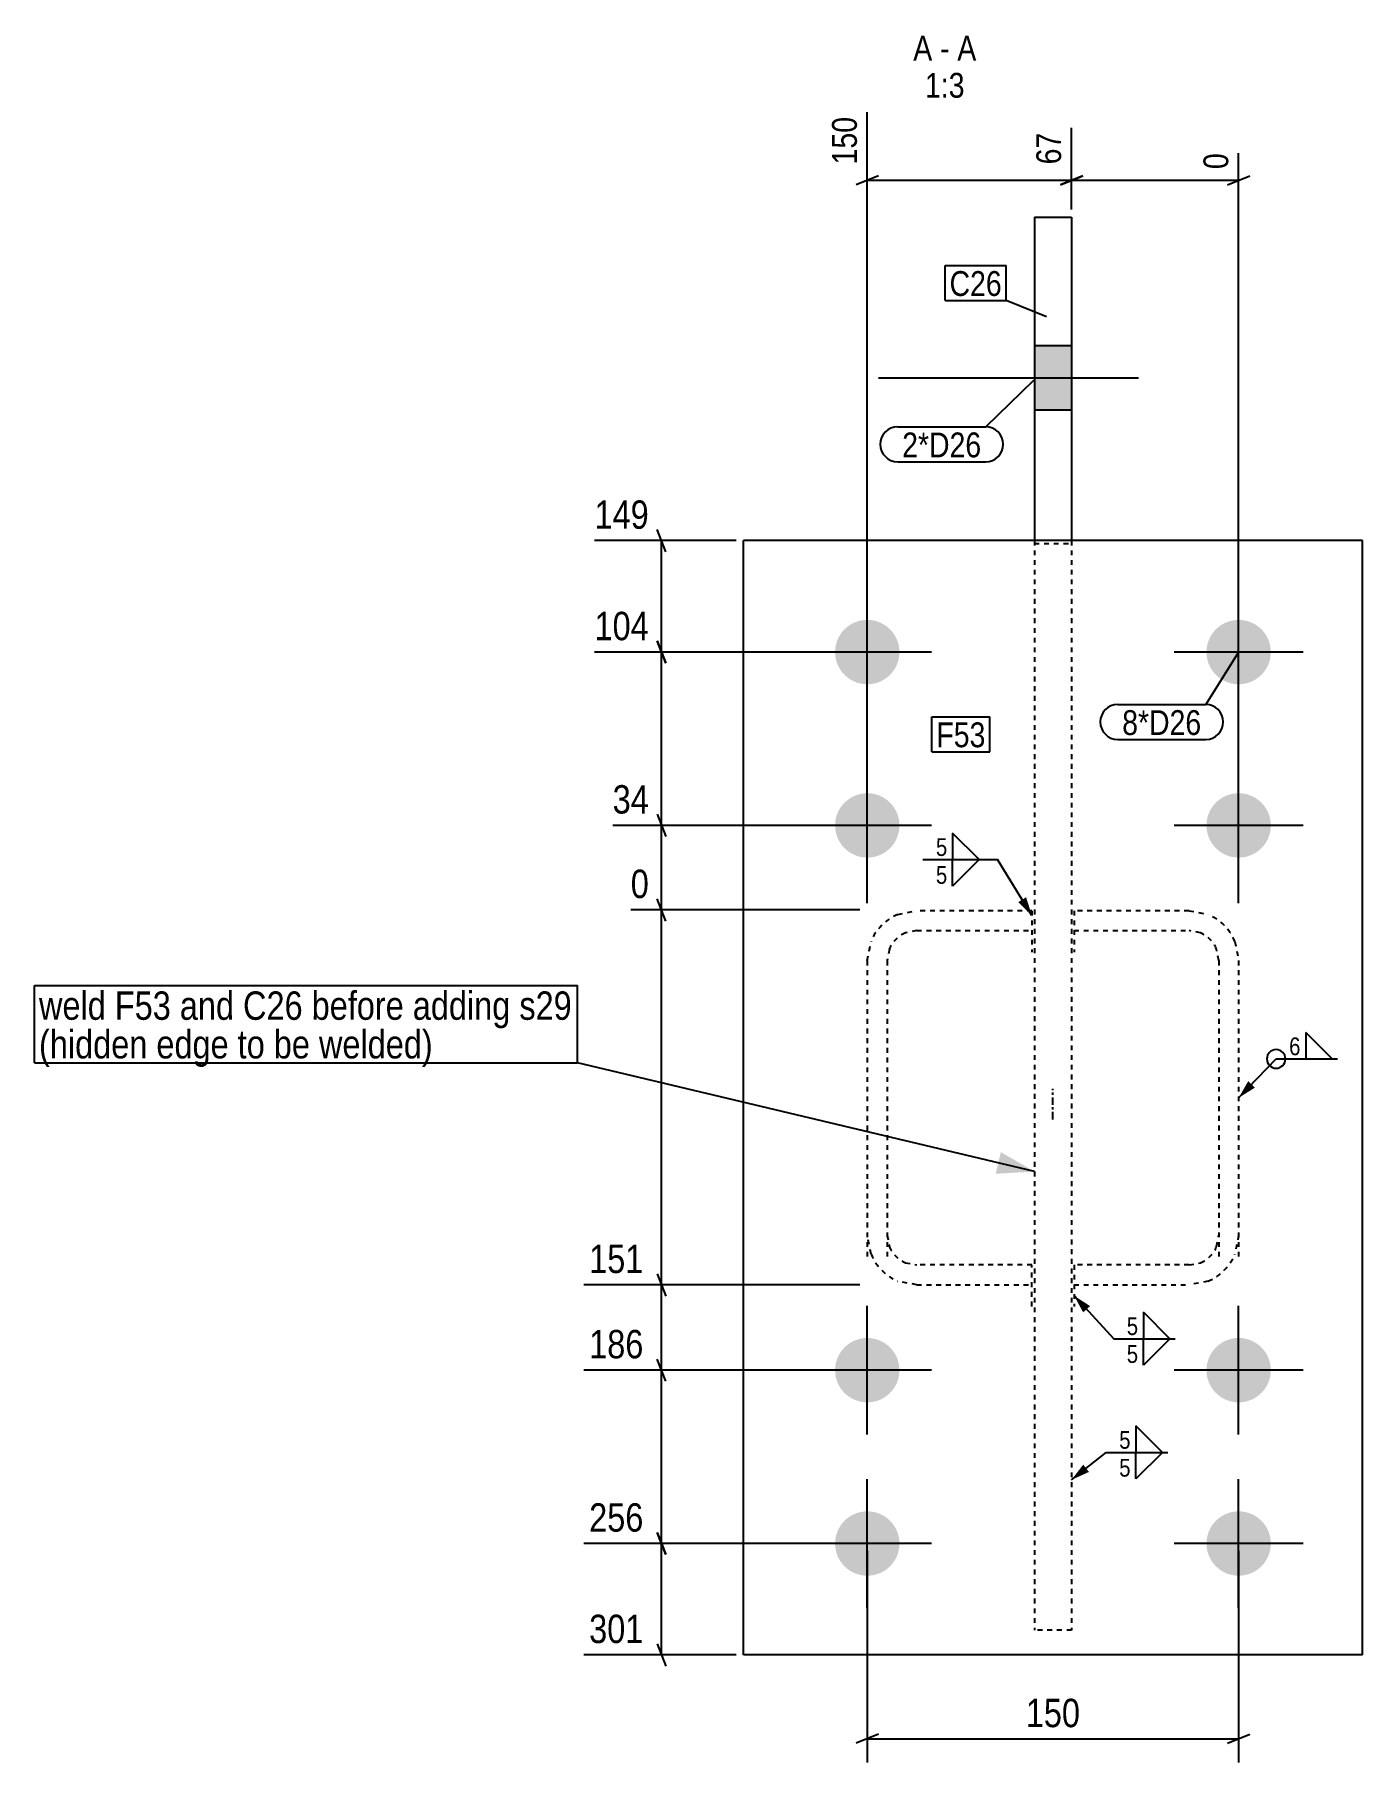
# Model space of a CAD drawing. Header units: millimetres. Extents: x 7 to 30607, y 7 to 1650.
# Drawn here: x 7 to 544, y 7 to 705 of the extents above; entities that cross this region are included whole.
import ezdxf

# ---------------------------------------------------------------- set-up
doc = ezdxf.new("R2010")
doc.units = ezdxf.units.MM
doc.linetypes.add('DXK_LINE_DOT2', pattern=[3.9198, 1.9599, -1.9599])
doc.linetypes.add('DXK_LINE_DOT3', pattern=[5.9187, 2.979, -0.9799, 0.9799, -0.9799])
for name, color, linetype in [('MÅLSÆTNING', 7, 'Continuous'), ('STÅL', 7, 'Continuous'), ('TEKST', 7, 'Continuous')]:
    doc.layers.add(name, color=color, linetype=linetype)
doc.styles.add('Arial Narrow', font='ARIALN.TTF', dxfattribs={"height": 0.2})

msp = doc.modelspace()

# ---------------------------------------------------------------- hatches: boundary and pattern name
at = {"layer": 'STÅL', "linetype": 'Continuous'}
for points in [[(426.03, 553.25), (426.03, 579.25), (411.03, 579.25), (411.03, 553.25)], [(330.53, 455.61, -1), (356.53, 455.61, -1)], [(480.53, 455.61, -1), (506.53, 455.61, -1)], [(330.53, 385.61, -1), (356.53, 385.61, -1)], [(480.53, 385.61, -1), (506.53, 385.61, -1)], [(330.53, 165.61, -1), (356.53, 165.61, -1)], [(480.53, 165.61, -1), (506.53, 165.61, -1)], [(330.53, 95.61, -1), (356.53, 95.61, -1)], [(480.53, 95.61, -1), (506.53, 95.61, -1)]]:
    msp.add_hatch(color=96, dxfattribs=at).paths.add_polyline_path(points)
at = {"layer": 'TEKST', "linetype": 'Continuous'}
for color, points in [(3, [(407.68, 356.6), (410.03, 349.24), (404.49, 354.63)]), (3, [(500.09, 279.7), (493.53, 275.61), (497.39, 282.31)]), (7, [(397.48, 253.68), (411.03, 245.83), (395.4, 244.92)]), (3, [(430.74, 188.95), (427.03, 195.73), (433.5, 191.49)]), (3, [(433.08, 124.5), (426.03, 121.33), (430.76, 127.45)])]:
    msp.add_hatch(color=color, dxfattribs=at).paths.add_polyline_path(points)

# ---------------------------------------------------------------- linework, layer by layer
at = {"layer": 'MÅLSÆTNING', "color": 7, "linetype": 'Continuous'}
for p, q in [((343.53, 354.17), (343.53, 673.68)), ((426.03, 634.29), (426.03, 667.28)), ((426.03, 634.29), (426.03, 667.28)), ((493.53, 354.17), (493.53, 657.05)), ((348.03, 647.96), (339.03, 644.36)), ((343.53, 646.16), (426.03, 646.16)), ((430.53, 647.96), (421.53, 644.36)), ((421.53, 644.36), (430.53, 647.96)), ((426.03, 646.16), (493.53, 646.16)), ((489.03, 644.36), (498.03, 647.96)), ((262.22, 496.11), (258.62, 505.11)), ((290.53, 500.61), (233.38, 500.61)), ((260.42, 455.61), (260.42, 500.61)), ((340.53, 455.61), (233.38, 455.61)), ((340.53, 455.61), (233.38, 455.61)), ((258.62, 460.11), (262.22, 451.11)), ((262.22, 451.11), (258.62, 460.11)), ((260.42, 385.61), (260.42, 455.61)), ((340.53, 385.61), (240.7, 385.61)), ((340.53, 385.61), (240.7, 385.61)), ((258.62, 390.11), (262.22, 381.11)), ((258.62, 390.11), (262.22, 381.11)), ((260.42, 351.48), (260.42, 385.61)), ((262.22, 346.98), (258.62, 355.98)), ((262.22, 346.98), (258.62, 355.98)), ((340.53, 351.48), (248.01, 351.48)), ((340.53, 351.48), (248.01, 351.48)), ((260.42, 200.04), (260.42, 351.48)), ((258.62, 204.54), (262.22, 195.54)), ((258.62, 204.54), (262.22, 195.54)), ((340.53, 200.04), (229.01, 200.04)), ((340.53, 200.04), (229.01, 200.04)), ((260.42, 165.61), (260.42, 200.04)), ((262.22, 161.11), (258.62, 170.11)), ((262.22, 161.11), (258.62, 170.11)), ((340.53, 165.61), (229.01, 165.61)), ((340.53, 165.61), (229.01, 165.61)), ((260.42, 95.61), (260.42, 165.61)), ((258.62, 100.11), (262.22, 91.11)), ((262.22, 91.11), (258.62, 100.11)), ((340.53, 95.61), (229.01, 95.61)), ((340.53, 95.61), (229.01, 95.61)), ((260.42, 50.61), (260.42, 95.61)), ((343.53, 92.6), (343.53, 7.2)), ((493.53, 92.6), (493.53, 7.2)), ((290.53, 50.61), (229.01, 50.61)), ((258.62, 55.11), (262.22, 46.11)), ((348.03, 18.6), (339.03, 15)), ((343.53, 16.8), (493.53, 16.8)), ((489.03, 15), (498.03, 18.6))]:
    msp.add_line(p, q, dxfattribs=at)
at = {"layer": 'STÅL', "color": 2, "linetype": 'Continuous'}
for p, q in [((411.03, 631.29), (411.03, 500.61)), ((411.03, 631.29), (426.03, 631.29)), ((426.03, 631.29), (426.03, 500.61)), ((293.53, 50.61), (293.53, 500.61)), ((543.53, 500.61), (293.53, 500.61)), ((543.53, 50.61), (543.53, 500.61)), ((543.53, 50.61), (293.53, 50.61))]:
    msp.add_line(p, q, dxfattribs=at)
at = {"layer": 'STÅL', "color": 96, "linetype": 'Continuous'}
for p, q in [((426.03, 579.25), (411.03, 579.25)), ((453.03, 566.25), (348.03, 566.25)), ((426.03, 553.25), (411.03, 553.25)), ((343.53, 429.61), (343.53, 481.61)), ((493.53, 429.61), (493.53, 481.61)), ((369.53, 455.61), (317.53, 455.61)), ((519.53, 455.61), (467.53, 455.61)), ((343.53, 359.61), (343.53, 411.61)), ((493.53, 359.61), (493.53, 411.61)), ((369.53, 385.61), (317.53, 385.61)), ((519.53, 385.61), (467.53, 385.61)), ((343.53, 139.61), (343.53, 191.61)), ((493.53, 139.61), (493.53, 191.61)), ((369.53, 165.61), (317.53, 165.61)), ((519.53, 165.61), (467.53, 165.61)), ((343.53, 69.61), (343.53, 121.61)), ((493.53, 69.61), (493.53, 121.61)), ((369.53, 95.61), (317.53, 95.61)), ((519.53, 95.61), (467.53, 95.61))]:
    msp.add_line(p, q, dxfattribs=at)
at = {"layer": 'STÅL', "color": 7, "linetype": 'DXK_LINE_DOT2'}
for p, q in [((411.03, 500.61), (411.03, 60.61)), ((411.03, 499.51), (426.03, 499.51)), ((426.03, 500.61), (426.03, 60.61)), ((355.88, 349.63), (363.53, 351.17)), ((410.03, 351.17), (363.53, 351.17)), ((410.03, 351.17), (410.03, 334.4)), ((473.53, 351.17), (427.03, 351.17)), ((427.03, 351.17), (427.03, 334.4)), ((473.53, 351.17), (481.19, 349.63)), ((363.53, 343.11), (358.94, 342.19)), ((363.53, 343.11), (410.03, 343.11)), ((427.03, 343.11), (473.53, 343.11)), ((478.12, 342.19), (473.53, 343.11)), ((343.53, 331.02), (345.05, 338.73)), ((352.45, 335.64), (351.53, 331.02)), ((485.53, 331.02), (484.62, 335.64)), ((492.01, 338.73), (493.53, 331.02)), ((343.53, 331.02), (343.53, 211.49)), ((351.53, 331.02), (351.53, 211.49)), ((485.53, 331.02), (485.53, 211.49)), ((493.53, 331.02), (493.53, 211.49)), ((345.05, 212.48), (343.53, 220.19)), ((351.53, 220.19), (352.45, 215.57)), ((484.62, 215.57), (485.53, 220.19)), ((493.53, 220.19), (492.01, 212.48)), ((358.94, 209.02), (363.53, 208.1)), ((410.03, 208.1), (363.53, 208.1)), ((410.03, 191.34), (410.03, 208.1)), ((473.53, 208.1), (427.03, 208.1)), ((427.03, 208.1), (427.03, 191.34)), ((473.53, 208.1), (478.12, 209.02)), ((363.53, 200.04), (355.88, 201.58)), ((363.53, 200.04), (410.03, 200.04)), ((427.03, 200.04), (473.53, 200.04)), ((481.19, 201.58), (473.53, 200.04)), ((426.03, 60.61), (411.03, 60.61))]:
    msp.add_line(p, q, dxfattribs=at)
at = {"layer": 'STÅL', "color": 7, "linetype": 'DXK_LINE_DOT3'}
msp.add_line((418.53, 266.9), (418.53, 279.26), dxfattribs=at)
at = {"layer": 'STÅL', "color": 7, "linetype": 'DXK_LINE_DOT2'}
for centre, radius, start, end in [((363.63, 331.12), 20.08, 112.7149, 157.71377), ((473.43, 331.12), 20.08, 22.28623, 67.2851), ((363.59, 331.08), 12.05, 112.7149, 157.71377), ((473.47, 331.08), 12.05, 22.28623, 67.2851), ((363.63, 220.09), 20.08, 202.28623, 247.2851), ((363.59, 220.13), 12.05, 202.28623, 247.2851), ((473.47, 220.13), 12.05, 292.7149, 337.71377), ((473.43, 220.09), 20.08, 292.7149, 337.71377)]:
    msp.add_arc(centre, radius, start, end, dxfattribs=at)
at = {"layer": 'TEKST', "color": 3, "linetype": 'Continuous'}
for p, q in [((410.03, 349.24), (396.09, 371.78)), ((493.53, 275.61), (508.67, 291.31)), ((427.03, 195.73), (443.1, 178.31)), ((426.03, 121.33), (440.05, 132.38))]:
    msp.add_line(p, q, dxfattribs=at)
at = {"layer": 'TEKST', "color": 7, "linetype": 'Continuous'}
msp.add_line((411.03, 245.83), (226.44, 289.71), dxfattribs=at)
at = {"layer": 'TEKST', "color": 3, "linetype": 'Continuous'}
msp.add_arc((508.67, 291.31), 3.75, 90, 270, dxfattribs=at)

# ---------------------------------------------------------------- wipeouts: each hides what was drawn before it
at = {"color": 0, "linetype": 'Continuous'}
for points in [[(369.78, 694.49), (369.78, 704.99), (362.11, 704.99), (362.11, 694.49)], [(382.85, 679.49), (382.85, 689.99), (366.85, 689.99), (366.85, 679.49)], [(224.64, 307.11), (224.64, 319.11), (9, 319.11), (9, 307.11)], [(168.35, 291.51), (168.35, 303.51), (9, 303.51), (9, 291.51)]]:
    msp.add_wipeout(points, dxfattribs=at).dxf.layer = 'TEKST'
at = {"color": 0}
for points in [[(397.87, 599.43), (397.87, 609.93), (376.77, 609.93), (376.77, 599.43)], [(389.61, 534.26), (389.61, 544.76), (357.63, 544.76), (357.63, 534.26)], [(478.47, 422.13), (478.47, 432.63), (446.5, 432.63), (446.5, 422.13)], [(391.27, 417.18), (391.27, 427.68), (371.45, 427.68), (371.45, 417.18)], [(376.44, 372.68), (376.44, 381.38), (370.67, 381.38), (370.67, 372.68)], [(519.09, 292.21), (519.09, 300.91), (513.32, 300.91), (513.32, 292.21)], [(453.53, 179.21), (453.53, 187.91), (447.75, 187.91), (447.75, 179.21)], [(450.47, 133.28), (450.47, 141.98), (444.7, 141.98), (444.7, 133.28)]]:
    msp.add_wipeout(points, dxfattribs=at).dxf.layer = 'TEKST'

# ---------------------------------------------------------------- next in the draw order: linework, layer by layer
at = {"layer": 'TEKST', "color": 3, "linetype": 'Continuous'}
for p, q in [((388.7, 371.78), (377.98, 382.49)), ((377.98, 382.49), (377.98, 371.78)), ((377.98, 371.78), (388.7, 371.78)), ((531.35, 291.31), (520.64, 302.03)), ((520.64, 302.03), (520.64, 291.31)), ((508.67, 291.31), (533.49, 291.31)), ((520.64, 291.31), (531.35, 291.31)), ((465.78, 178.31), (455.07, 189.02)), ((455.07, 189.02), (455.07, 178.31)), ((455.07, 178.31), (465.78, 178.31)), ((462.73, 132.38), (452.02, 143.09)), ((452.02, 143.09), (452.02, 132.38)), ((452.02, 132.38), (462.73, 132.38))]:
    msp.add_line(p, q, dxfattribs=at)
at = {"layer": 'TEKST', "color": 7, "linetype": 'Continuous'}
for p, q in [((7.2, 320.91), (226.44, 320.91)), ((7.2, 289.71), (7.2, 320.91)), ((226.44, 289.71), (226.44, 320.91)), ((7.2, 289.71), (226.44, 289.71))]:
    msp.add_line(p, q, dxfattribs=at)
at = {"layer": 'TEKST', "color": 3, "linetype": 'Continuous'}
msp.add_arc((508.67, 291.31), 3.75, 270, 90, dxfattribs=at)

# ---------------------------------------------------------------- next in the draw order: texts
at = {"layer": 'TEKST', "color": 3, "linetype": 'Continuous', "style": 'Arial Narrow'}
for s, height, p in [('1:3', 10.021, (366.85, 679.49)), ('weld F53 and C26 before adding s29', 11.4531, (9, 307.11)), ('(hidden edge to be welded)', 11.4531, (9, 291.51))]:
    msp.add_text(s, height=height, dxfattribs=at).set_placement(p)
at = {"layer": 'TEKST', "color": 3, "style": 'Arial Narrow'}
msp.add_text('6', height=7.16, dxfattribs=at).set_placement((513.92, 292.81))

# ---------------------------------------------------------------- next in the draw order: wipeouts: each hides what was drawn before it
at = {"color": 0, "linetype": 'Continuous'}
for points, layer in [([(341.43, 673.86), (326.73, 673.86), (326.73, 650.47), (341.43, 650.47)], 'MÅLSÆTNING'), ([(423.93, 667.47), (409.23, 667.47), (409.23, 650.47), (423.93, 650.47)], 'MÅLSÆTNING'), ([(491.43, 659.15), (476.73, 659.15), (476.73, 648.56), (491.43, 648.56)], 'MÅLSÆTNING'), ([(257.72, 503.01), (257.72, 519.81), (230.98, 519.81), (230.98, 503.01)], 'MÅLSÆTNING'), ([(257.72, 458.01), (257.72, 474.81), (230.98, 474.81), (230.98, 458.01)], 'MÅLSÆTNING'), ([(257.72, 388.01), (257.72, 404.81), (238.3, 404.81), (238.3, 388.01)], 'MÅLSÆTNING'), ([(257.72, 353.88), (257.72, 370.68), (245.61, 370.68), (245.61, 353.88)], 'MÅLSÆTNING'), ([(255.54, 202.44), (255.54, 219.24), (228.8, 219.24), (228.8, 202.44)], 'MÅLSÆTNING'), ([(255.54, 168.01), (255.54, 184.81), (228.8, 184.81), (228.8, 168.01)], 'MÅLSÆTNING'), ([(255.54, 98.01), (255.54, 114.81), (228.8, 114.81), (228.8, 98.01)], 'MÅLSÆTNING'), ([(255.54, 53.01), (255.54, 69.81), (228.8, 69.81), (228.8, 53.01)], 'MÅLSÆTNING'), ([(376.76, 694.49), (376.76, 704.99), (372.93, 704.99), (372.93, 694.49)], 'TEKST')]:
    msp.add_wipeout(points, dxfattribs=at).dxf.layer = layer
at = {"color": 0}
for points, layer in [([(431.9, 19.05), (431.9, 35.85), (405.16, 35.85), (405.16, 19.05)], 'MÅLSÆTNING'), ([(397.87, 599.43), (397.87, 609.93), (376.77, 609.93), (376.77, 599.43)], 'TEKST'), ([(389.61, 534.26), (389.61, 544.76), (357.63, 544.76), (357.63, 534.26)], 'TEKST'), ([(478.47, 422.13), (478.47, 432.63), (446.5, 432.63), (446.5, 422.13)], 'TEKST'), ([(391.27, 417.18), (391.27, 427.68), (371.45, 427.68), (371.45, 417.18)], 'TEKST')]:
    msp.add_wipeout(points, dxfattribs=at).dxf.layer = layer

# ---------------------------------------------------------------- next in the draw order: linework, layer by layer
at = {"layer": 'TEKST', "color": 7, "linetype": 'Continuous'}
for p, q in [((374.97, 611.73), (399.67, 611.73)), ((374.97, 597.63), (374.97, 611.73)), ((399.67, 597.63), (399.67, 611.73)), ((374.97, 597.63), (399.67, 597.63)), ((415.87, 590.99), (399.67, 597.63)), ((410.69, 565.33), (391.41, 546.56)), ((355.83, 546.56), (391.41, 546.56)), ((355.83, 532.46), (391.41, 532.46)), ((493.53, 455.61), (480.27, 434.43)), ((444.7, 434.43), (480.27, 434.43)), ((369.65, 429.48), (393.07, 429.48)), ((369.65, 415.38), (369.65, 429.48)), ((393.07, 415.38), (393.07, 429.48)), ((444.7, 420.33), (480.27, 420.33)), ((369.65, 415.38), (393.07, 415.38))]:
    msp.add_line(p, q, dxfattribs=at)
for centre, start, end in [((355.83, 539.51), 90, 270), ((391.41, 539.51), 270, 90), ((444.7, 427.38), 90, 270), ((480.27, 427.38), 270, 90)]:
    msp.add_arc(centre, 7.05, start, end, dxfattribs=at)

# ---------------------------------------------------------------- next in the draw order: texts
at = {"layer": 'MÅLSÆTNING', "color": 3, "linetype": 'Continuous', "style": 'Arial Narrow'}
for s, height, p in [('150', 10.021, (339.33, 652.57)), ('67', 10.021, (421.83, 652.57)), ('0', 10.02, (489.33, 650.66))]:
    msp.add_text(s, height=height, rotation=90.00021, dxfattribs=at).set_placement(p)
for s, height, p in [('149', 11.453, (233.38, 505.41)), ('104', 11.453, (233.38, 460.41)), ('34', 11.453, (240.7, 390.41)), ('0', 11.45, (248.01, 356.28)), ('151', 11.453, (231.2, 204.84)), ('186', 11.453, (231.2, 170.41)), ('256', 11.453, (231.2, 100.41)), ('301', 11.453, (231.2, 55.41))]:
    msp.add_text(s, height=height, dxfattribs=at).set_placement(p)
at = {"layer": 'MÅLSÆTNING', "color": 3, "style": 'Arial Narrow'}
msp.add_text('150', height=11.453, dxfattribs=at).set_placement((407.56, 21.45))
at = {"layer": 'TEKST', "color": 3, "linetype": 'Continuous', "style": 'Arial Narrow'}
for s, p in [('A', (362.11, 694.49)), ('-', (372.93, 694.49))]:
    msp.add_text(s, height=10.02, dxfattribs=at).set_placement(p)
at = {"layer": 'TEKST', "color": 3, "style": 'Arial Narrow'}
for s, p in [('C26', (376.77, 599.43)), ('2*D26', (357.63, 534.26)), ('F53', (371.45, 417.18)), ('8*D26', (446.5, 422.13))]:
    msp.add_text(s, height=10.021, dxfattribs=at).set_placement(p)

# ---------------------------------------------------------------- next in the draw order: wipeouts: each hides what was drawn before it
at = {"color": 0, "linetype": 'Continuous'}
for points in [[(387.58, 694.49), (387.58, 704.99), (379.91, 704.99), (379.91, 694.49)], [(376.44, 361.43), (376.44, 370.13), (370.67, 370.13), (370.67, 361.43)], [(453.53, 167.96), (453.53, 176.66), (447.75, 176.66), (447.75, 167.96)], [(450.47, 122.03), (450.47, 130.73), (444.7, 130.73), (444.7, 122.03)]]:
    msp.add_wipeout(points, dxfattribs=at).dxf.layer = 'TEKST'

# ---------------------------------------------------------------- next in the draw order: linework, layer by layer
at = {"layer": 'TEKST', "color": 3, "linetype": 'Continuous'}
for p, q in [((366.02, 371.78), (396.09, 371.78)), ((377.98, 371.78), (388.7, 371.78)), ((388.7, 371.78), (377.98, 361.07)), ((377.98, 361.07), (377.98, 371.78)), ((443.1, 178.31), (467.93, 178.31)), ((455.07, 178.31), (465.78, 178.31)), ((465.78, 178.31), (455.07, 167.59)), ((455.07, 167.59), (455.07, 178.31)), ((440.05, 132.38), (464.87, 132.38)), ((452.02, 132.38), (462.73, 132.38)), ((462.73, 132.38), (452.02, 121.67)), ((452.02, 121.67), (452.02, 132.38))]:
    msp.add_line(p, q, dxfattribs=at)

# ---------------------------------------------------------------- next in the draw order: texts
at = {"layer": 'TEKST', "color": 3, "linetype": 'Continuous', "style": 'Arial Narrow'}
for s, height, p in [('A', 10.02, (379.91, 694.49)), ('5', 7.16, (371.27, 362.03)), ('5', 7.16, (448.35, 168.56)), ('5', 7.16, (445.3, 122.63))]:
    msp.add_text(s, height=height, dxfattribs=at).set_placement(p)
at = {"layer": 'TEKST', "color": 3, "style": 'Arial Narrow'}
for p in [(371.27, 373.28), (448.35, 179.81), (445.3, 133.88)]:
    msp.add_text('5', height=7.16, dxfattribs=at).set_placement(p)

doc.saveas('drawing.dxf')
